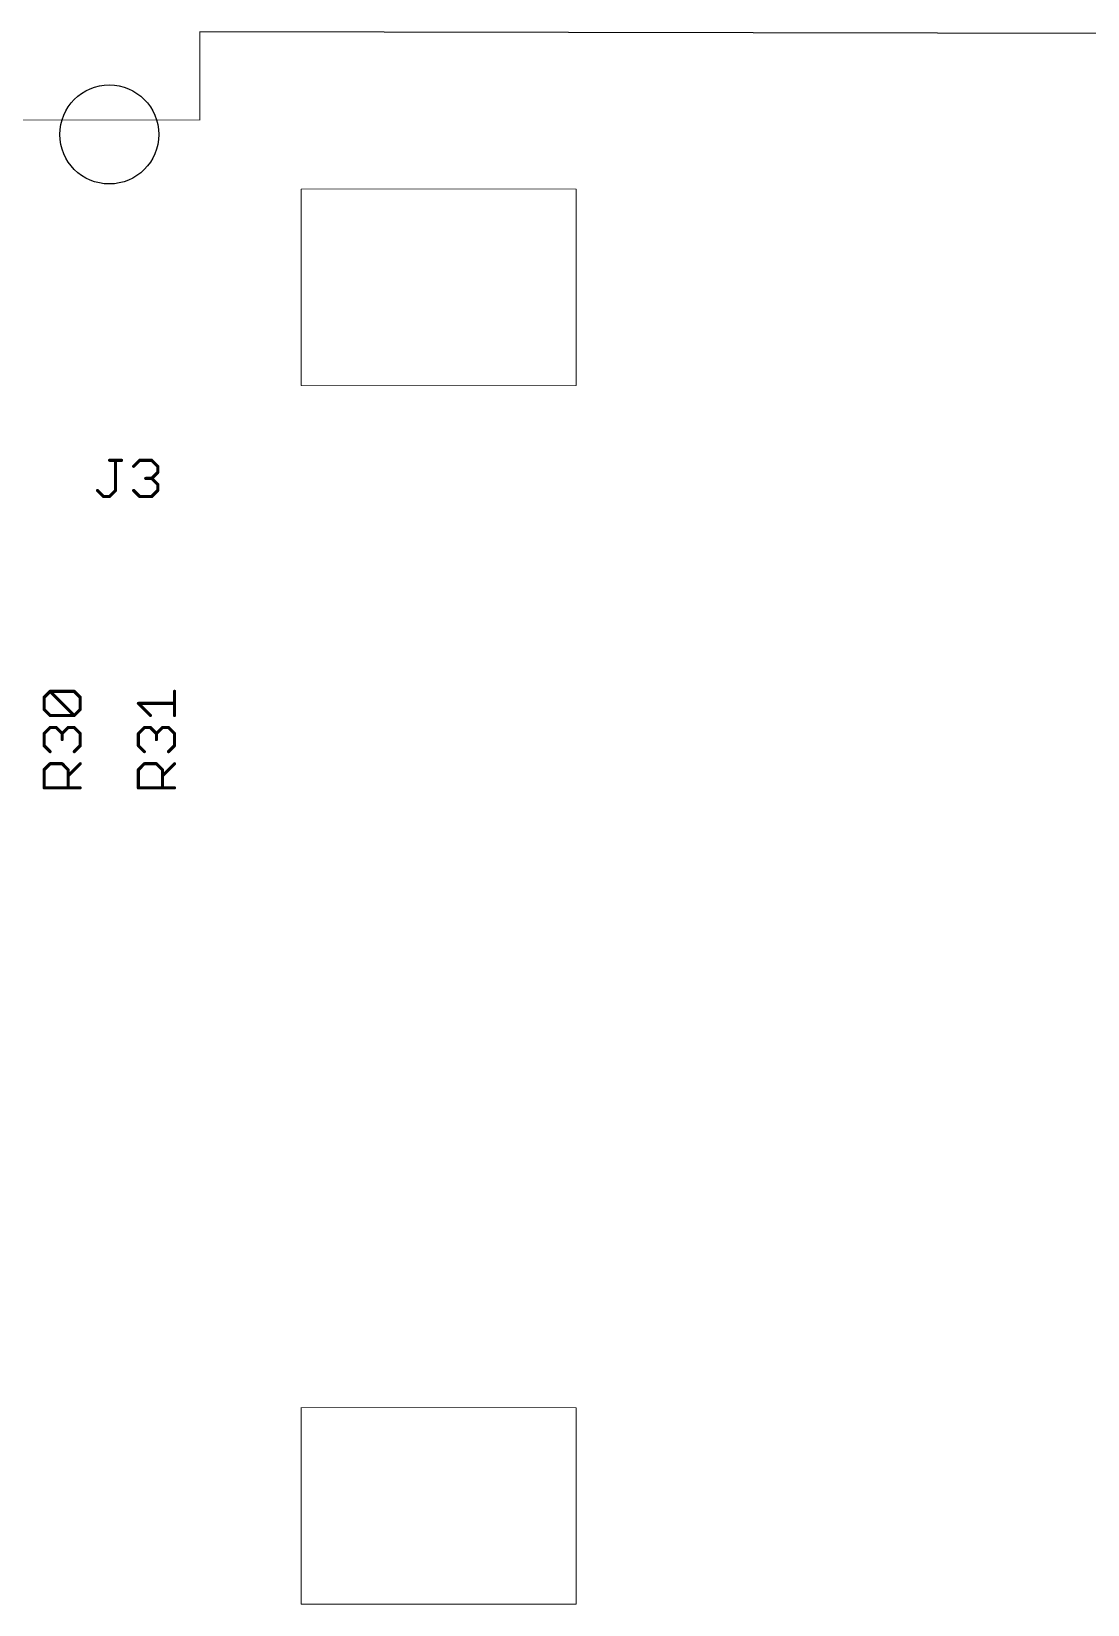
# Model space of a CAD drawing. Extents: x 0 to 11.2, y 0 to 11.2.
# Drawn here: x 7.265 to 8.61, y 9.212 to 11.213 of the extents above; entities that cross this region are included whole.
import ezdxf

# ---------------------------------------------------------------- set-up
doc = ezdxf.new("R2010")
doc.units = 0
doc.layers.add('20', color=53, linetype='CONTINUOUS')
doc.layers.add('25', color=253, linetype='CONTINUOUS')

msp = doc.modelspace()

# ---------------------------------------------------------------- linework, layer by layer
at = {"layer": '20'}
msp.add_line((8.847519, 11.21), (7.479865, 11.212234), dxfattribs=at)
at = {"layer": '20', "const_width": 0.000984}
for points in [[(7.479865, 11.212234), (7.479865, 11.1)], [(7.479865, 11.1), (5.969397, 11.1)], [(7.608784, 11.012234), (7.608784, 10.762234)], [(7.608784, 11.012234), (7.958784, 11.012234)], [(7.958784, 11.012234), (7.958784, 10.762234)], [(7.608784, 10.762234), (7.958784, 10.762234)], [(7.958784, 9.462234), (7.608784, 9.462234)], [(7.608784, 9.462234), (7.608784, 9.212234)], [(7.958784, 9.212234), (7.958784, 9.462234)], [(7.608784, 9.212234), (7.958784, 9.212234)]]:
    msp.add_lwpolyline(points, dxfattribs=at)
at = {"layer": '20', "const_width": 0.000492}
for points in [[(7.480111, 11.212234, 1), (7.479619, 11.212234)], [(7.479619, 11.1, 1), (7.480111, 11.1)], [(7.479865, 11.099754, 1), (7.479865, 11.100246)], [(7.60903, 11.012234, 1), (7.608538, 11.012234)], [(7.608784, 11.01248, 1), (7.608784, 11.011988)], [(7.95903, 11.012234, 1), (7.958538, 11.012234)], [(7.958784, 11.011988, 1), (7.958784, 11.01248)], [(7.608784, 10.76248, 1), (7.608784, 10.761988)], [(7.608538, 10.762234, 1), (7.60903, 10.762234)], [(7.958538, 10.762234, 1), (7.95903, 10.762234)], [(7.958784, 10.761988, 1), (7.958784, 10.76248)], [(7.608784, 9.46248, 1), (7.608784, 9.461988)], [(7.60903, 9.462234, 1), (7.608538, 9.462234)], [(7.95903, 9.462234, 1), (7.958538, 9.462234)], [(7.958784, 9.461988, 1), (7.958784, 9.46248)], [(7.608784, 9.21248, 1), (7.608784, 9.211988)], [(7.608538, 9.212234, 1), (7.60903, 9.212234)], [(7.958538, 9.212234, 1), (7.95903, 9.212234)], [(7.958784, 9.211988, 1), (7.958784, 9.21248)]]:
    msp.add_lwpolyline(points, format="xyb", dxfattribs=at)
at = {"layer": '20'}
msp.add_circle((7.3646, 11.0817), 0.062992, dxfattribs=at)
at = {"layer": '25', "const_width": 0.004}
for points in [[(7.364868, 10.667239), (7.380214, 10.667239)], [(7.372541, 10.628873), (7.372541, 10.667239)], [(7.395561, 10.659566), (7.403234, 10.667239)], [(7.403234, 10.667239), (7.41858, 10.667239)], [(7.41858, 10.667239), (7.426253, 10.659566)], [(7.41858, 10.64422), (7.410907, 10.64422)], [(7.426253, 10.651893), (7.41858, 10.64422)], [(7.41858, 10.64422), (7.426253, 10.636546)], [(7.426253, 10.659566), (7.426253, 10.651893)], [(7.349521, 10.628873), (7.357194, 10.6212)], [(7.364868, 10.6212), (7.372541, 10.628873)], [(7.403234, 10.6212), (7.395561, 10.628873)], [(7.426253, 10.628873), (7.41858, 10.6212)], [(7.426253, 10.636546), (7.426253, 10.628873)], [(7.357194, 10.6212), (7.364868, 10.6212)], [(7.41858, 10.6212), (7.403234, 10.6212)], [(7.281561, 10.36568), (7.289234, 10.373353)], [(7.281561, 10.350334), (7.281561, 10.36568)], [(7.289234, 10.373353), (7.319927, 10.373353)], [(7.319927, 10.342661), (7.289234, 10.373353)], [(7.319927, 10.373353), (7.3276, 10.36568)], [(7.3276, 10.36568), (7.3276, 10.350334)], [(7.4476, 10.342661), (7.4476, 10.373353)], [(7.289234, 10.342661), (7.281561, 10.350334)], [(7.3276, 10.350334), (7.319927, 10.342661)], [(7.416907, 10.342661), (7.401561, 10.358007)], [(7.401561, 10.358007), (7.4476, 10.358007)], [(7.281561, 10.319641), (7.289234, 10.327314)], [(7.319927, 10.342661), (7.289234, 10.342661)], [(7.289234, 10.327314), (7.296907, 10.327314)], [(7.296907, 10.327314), (7.30458, 10.319641)], [(7.30458, 10.319641), (7.312254, 10.327314)], [(7.312254, 10.327314), (7.319927, 10.327314)], [(7.319927, 10.327314), (7.3276, 10.319641)], [(7.401561, 10.319641), (7.409234, 10.327314)], [(7.409234, 10.327314), (7.416907, 10.327314)], [(7.416907, 10.327314), (7.42458, 10.319641)], [(7.42458, 10.319641), (7.432254, 10.327314)], [(7.432254, 10.327314), (7.439927, 10.327314)], [(7.439927, 10.327314), (7.4476, 10.319641)], [(7.281561, 10.304294), (7.281561, 10.319641)], [(7.289234, 10.296621), (7.281561, 10.304294)], [(7.30458, 10.319641), (7.30458, 10.311968)], [(7.3276, 10.304294), (7.319927, 10.296621)], [(7.3276, 10.319641), (7.3276, 10.304294)], [(7.401561, 10.304294), (7.401561, 10.319641)], [(7.409234, 10.296621), (7.401561, 10.304294)], [(7.42458, 10.319641), (7.42458, 10.311968)], [(7.4476, 10.304294), (7.439927, 10.296621)], [(7.4476, 10.319641), (7.4476, 10.304294)], [(7.281561, 10.273602), (7.289234, 10.281275)], [(7.281561, 10.250582), (7.281561, 10.273602)], [(7.289234, 10.281275), (7.30458, 10.281275)], [(7.30458, 10.281275), (7.312254, 10.273602)], [(7.312254, 10.265928), (7.3276, 10.281275)], [(7.312254, 10.273602), (7.312254, 10.250582)], [(7.401561, 10.273602), (7.409234, 10.281275)], [(7.401561, 10.250582), (7.401561, 10.273602)], [(7.409234, 10.281275), (7.42458, 10.281275)], [(7.42458, 10.281275), (7.432254, 10.273602)], [(7.432254, 10.265928), (7.4476, 10.281275)], [(7.432254, 10.273602), (7.432254, 10.250582)], [(7.3276, 10.250582), (7.281561, 10.250582)], [(7.4476, 10.250582), (7.401561, 10.250582)]]:
    msp.add_lwpolyline(points, dxfattribs=at)
at = {"layer": '25', "const_width": 0.002}
for points in [[(7.364868, 10.668239, 1), (7.364868, 10.666239)], [(7.373541, 10.667239, 1), (7.371541, 10.667239)], [(7.380214, 10.666239, 1), (7.380214, 10.668239)], [(7.403234, 10.668239, 1), (7.403234, 10.666239)], [(7.403941, 10.666532, 1), (7.402527, 10.667946)], [(7.419287, 10.667946, 1), (7.417873, 10.666532)], [(7.41858, 10.666239, 1), (7.41858, 10.668239)], [(7.394853, 10.660273, 1), (7.396268, 10.658859)], [(7.410907, 10.64522, 1), (7.410907, 10.64322)], [(7.419287, 10.644927, 1), (7.417873, 10.643513)], [(7.417873, 10.644927, 1), (7.419287, 10.643513)], [(7.41858, 10.64322, 1), (7.41858, 10.64522)], [(7.427253, 10.659566, 1), (7.425253, 10.659566)], [(7.425253, 10.651893, 1), (7.427253, 10.651893)], [(7.425546, 10.658859, 1), (7.42696, 10.660273)], [(7.42696, 10.651186, 1), (7.425546, 10.6526)], [(7.350228, 10.62958, 1), (7.348814, 10.628166)], [(7.371541, 10.628873, 1), (7.373541, 10.628873)], [(7.373248, 10.628166, 1), (7.371834, 10.62958)], [(7.396268, 10.62958, 1), (7.394853, 10.628166)], [(7.427253, 10.636546, 1), (7.425253, 10.636546)], [(7.425253, 10.628873, 1), (7.427253, 10.628873)], [(7.425546, 10.635839, 1), (7.42696, 10.637253)], [(7.42696, 10.628166, 1), (7.425546, 10.62958)], [(7.357194, 10.6222, 1), (7.357194, 10.6202)], [(7.356487, 10.620493, 1), (7.357901, 10.621907)], [(7.364161, 10.621907, 1), (7.365575, 10.620493)], [(7.364868, 10.6202, 1), (7.364868, 10.6222)], [(7.403234, 10.6222, 1), (7.403234, 10.6202)], [(7.402527, 10.620493, 1), (7.403941, 10.621907)], [(7.417873, 10.621907, 1), (7.419287, 10.620493)], [(7.41858, 10.6202, 1), (7.41858, 10.6222)], [(7.282561, 10.36568, 1), (7.280561, 10.36568)], [(7.280854, 10.366387, 1), (7.282268, 10.364973)], [(7.289234, 10.374353, 1), (7.289234, 10.372353)], [(7.289941, 10.37406, 1), (7.288527, 10.372646)], [(7.289941, 10.372646, 1), (7.288527, 10.37406)], [(7.320634, 10.37406, 1), (7.31922, 10.372646)], [(7.319927, 10.372353, 1), (7.319927, 10.374353)], [(7.3286, 10.36568, 1), (7.3266, 10.36568)], [(7.326893, 10.364973, 1), (7.328307, 10.366387)], [(7.4486, 10.373353, 1), (7.4466, 10.373353)], [(7.282268, 10.351041, 1), (7.280854, 10.349627)], [(7.280561, 10.350334, 1), (7.282561, 10.350334)], [(7.3266, 10.350334, 1), (7.3286, 10.350334)], [(7.328307, 10.349627, 1), (7.326893, 10.351041)], [(7.402268, 10.358714, 1), (7.400854, 10.3573)], [(7.401561, 10.359007, 1), (7.401561, 10.357007)], [(7.4476, 10.357007, 1), (7.4476, 10.359007)], [(7.289234, 10.343661, 1), (7.289234, 10.341661)], [(7.289234, 10.328314, 1), (7.289234, 10.326314)], [(7.288527, 10.341953, 1), (7.289941, 10.343368)], [(7.289941, 10.326607, 1), (7.288527, 10.328021)], [(7.297614, 10.328021, 1), (7.2962, 10.326607)], [(7.296907, 10.326314, 1), (7.296907, 10.328314)], [(7.312254, 10.328314, 1), (7.312254, 10.326314)], [(7.312961, 10.326607, 1), (7.311546, 10.328021)], [(7.31922, 10.343368, 1), (7.320634, 10.341953)], [(7.320634, 10.328021, 1), (7.31922, 10.326607)], [(7.31922, 10.341953, 1), (7.320634, 10.343368)], [(7.319927, 10.341661, 1), (7.319927, 10.343661)], [(7.319927, 10.326314, 1), (7.319927, 10.328314)], [(7.409234, 10.328314, 1), (7.409234, 10.326314)], [(7.409941, 10.326607, 1), (7.408527, 10.328021)], [(7.417614, 10.328021, 1), (7.4162, 10.326607)], [(7.4162, 10.341953, 1), (7.417614, 10.343368)], [(7.416907, 10.326314, 1), (7.416907, 10.328314)], [(7.432254, 10.328314, 1), (7.432254, 10.326314)], [(7.432961, 10.326607, 1), (7.431546, 10.328021)], [(7.440634, 10.328021, 1), (7.43922, 10.326607)], [(7.439927, 10.326314, 1), (7.439927, 10.328314)], [(7.4466, 10.342661, 1), (7.4486, 10.342661)], [(7.282561, 10.319641, 1), (7.280561, 10.319641)], [(7.280854, 10.320348, 1), (7.282268, 10.318934)], [(7.282268, 10.305002, 1), (7.280854, 10.303587)], [(7.280561, 10.304294, 1), (7.282561, 10.304294)], [(7.30558, 10.319641, 1), (7.30358, 10.319641)], [(7.303873, 10.320348, 1), (7.305287, 10.318934)], [(7.30358, 10.311968, 1), (7.30558, 10.311968)], [(7.303873, 10.318934, 1), (7.305287, 10.320348)], [(7.3286, 10.319641, 1), (7.3266, 10.319641)], [(7.3266, 10.304294, 1), (7.3286, 10.304294)], [(7.326893, 10.318934, 1), (7.328307, 10.320348)], [(7.328307, 10.303587, 1), (7.326893, 10.305002)], [(7.402561, 10.319641, 1), (7.400561, 10.319641)], [(7.400854, 10.320348, 1), (7.402268, 10.318934)], [(7.402268, 10.305002, 1), (7.400854, 10.303587)], [(7.400561, 10.304294, 1), (7.402561, 10.304294)], [(7.42558, 10.319641, 1), (7.42358, 10.319641)], [(7.423873, 10.320348, 1), (7.425287, 10.318934)], [(7.42358, 10.311968, 1), (7.42558, 10.311968)], [(7.423873, 10.318934, 1), (7.425287, 10.320348)], [(7.4486, 10.319641, 1), (7.4466, 10.319641)], [(7.4466, 10.304294, 1), (7.4486, 10.304294)], [(7.446893, 10.318934, 1), (7.448307, 10.320348)], [(7.448307, 10.303587, 1), (7.446893, 10.305002)], [(7.288527, 10.295914, 1), (7.289941, 10.297328)], [(7.31922, 10.297328, 1), (7.320634, 10.295914)], [(7.408527, 10.295914, 1), (7.409941, 10.297328)], [(7.43922, 10.297328, 1), (7.440634, 10.295914)], [(7.282561, 10.273602, 1), (7.280561, 10.273602)], [(7.280854, 10.274309, 1), (7.282268, 10.272895)], [(7.289234, 10.282275, 1), (7.289234, 10.280275)], [(7.289941, 10.280568, 1), (7.288527, 10.281982)], [(7.305287, 10.281982, 1), (7.303873, 10.280568)], [(7.30458, 10.280275, 1), (7.30458, 10.282275)], [(7.311546, 10.266635, 1), (7.312961, 10.265221)], [(7.313254, 10.273602, 1), (7.311254, 10.273602)], [(7.311546, 10.272895, 1), (7.312961, 10.274309)], [(7.328307, 10.280568, 1), (7.326893, 10.281982)], [(7.402561, 10.273602, 1), (7.400561, 10.273602)], [(7.400854, 10.274309, 1), (7.402268, 10.272895)], [(7.409234, 10.282275, 1), (7.409234, 10.280275)], [(7.409941, 10.280568, 1), (7.408527, 10.281982)], [(7.425287, 10.281982, 1), (7.423873, 10.280568)], [(7.42458, 10.280275, 1), (7.42458, 10.282275)], [(7.431546, 10.266635, 1), (7.432961, 10.265221)], [(7.433254, 10.273602, 1), (7.431254, 10.273602)], [(7.431546, 10.272895, 1), (7.432961, 10.274309)], [(7.448307, 10.280568, 1), (7.446893, 10.281982)], [(7.281561, 10.251582, 1), (7.281561, 10.249582)], [(7.280561, 10.250582, 1), (7.282561, 10.250582)], [(7.311254, 10.250582, 1), (7.313254, 10.250582)], [(7.3276, 10.249582, 1), (7.3276, 10.251582)], [(7.401561, 10.251582, 1), (7.401561, 10.249582)], [(7.400561, 10.250582, 1), (7.402561, 10.250582)], [(7.431254, 10.250582, 1), (7.433254, 10.250582)], [(7.4476, 10.249582, 1), (7.4476, 10.251582)]]:
    msp.add_lwpolyline(points, format="xyb", dxfattribs=at)

doc.saveas('drawing.dxf')
